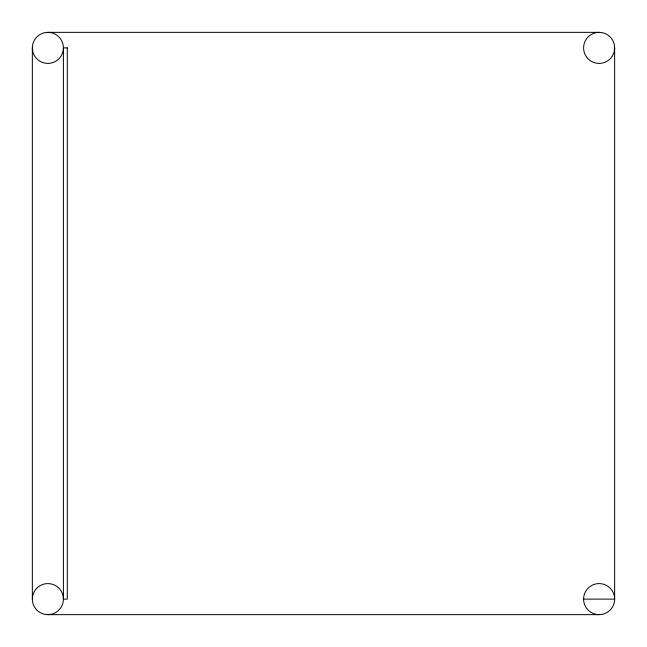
<?xml version="1.0" encoding="UTF-8"?>
<svg xmlns="http://www.w3.org/2000/svg" width="647" height="647" viewBox="0 0 647 647"><rect width="100%" height="100%" fill="white"/><g stroke="black" fill="none" stroke-linecap="round" stroke-linejoin="round"><path stroke-width="0.97" d="M47.878 32.35L599.122 32.35M583.594 599.122L614.65 599.122L614.65 47.878A15.528 15.528 0 0 0 591.358 34.428A15.528 15.528 0 0 0 591.358 61.328A15.528 15.528 0 0 0 614.65 47.878M47.878 614.65L599.122 614.65M32.35 47.878L32.35 599.122M67.288 47.878L63.406 47.878A15.528 15.528 0 0 1 40.114 61.328A15.528 15.528 0 0 1 40.114 34.428A15.528 15.528 0 0 1 63.406 47.878L63.406 599.122A15.528 15.528 0 0 1 40.114 612.572A15.528 15.528 0 0 1 40.114 585.672A15.528 15.528 0 0 1 63.406 599.122L67.288 599.122L67.288 47.878M591.358 612.572A15.528 15.528 0 0 0 614.65 599.122A15.528 15.528 0 0 0 591.358 585.672A15.528 15.528 0 0 0 591.358 612.572"/></g></svg>
